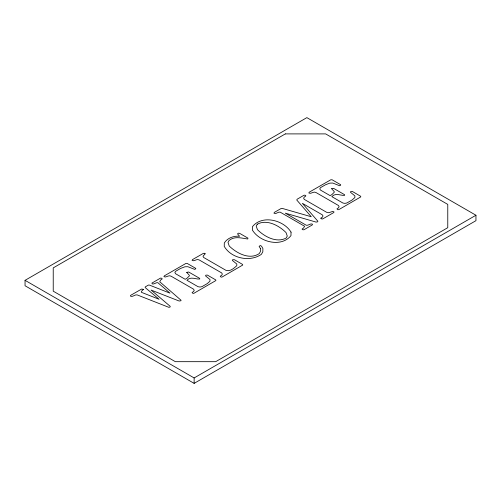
<?xml version="1.0" encoding="UTF-8"?>
<svg xmlns="http://www.w3.org/2000/svg" width="501" height="501" viewBox="0 0 501 501"><rect width="100%" height="100%" fill="white"/><g stroke="black" fill="none" stroke-linecap="round" stroke-linejoin="round"><path stroke-width="0.75" d="M25.05 280.328L306.863 117.629L475.95 215.248L475.95 220.672L194.137 383.371L25.05 285.752L25.05 280.328L194.137 377.948L475.95 215.248M194.137 377.948L194.137 383.371M260.42 248.565L260.414 251.515L259.274 253.575C249.586 260.219 236.604 253.218 229.251 246.041L228.005 242.415L229.101 240.467C234.487 235.833 241.72 238.2 247.726 238.996L247.97 238.15L240.136 233.629L238.802 233.134L237.825 233.46L237.624 233.998L239.578 236.253C233.748 235.72 227.567 237.875 224.316 242.947L224.229 246.36C231.243 258.447 249.899 262.367 261.365 254.345L262.818 251.815L262.9 248.546L261.578 246.216L260.345 245.528L259.123 246.323L260.42 248.565M186.729 272.369L189.34 275.287L189.334 275.938L186.948 278.293L185.213 279.295L175.563 273.728L174.874 272.531L175.519 271.36L180.542 268.467L184.913 266.782L187.869 266.714L194.72 269.4L195.822 268.786L195.691 268.336L187.211 263.438L185.909 263.438L164.334 275.851L163.927 276.646C166.157 278.055 168.612 274.554 171.148 276.226L193.568 289.171L194.219 290.342L193.568 291.513L192.077 292.515L192.885 293.361L193.856 293.317L215.925 280.529L215.718 279.896L207.37 275.08L205.83 275.174L205.542 275.901L209.994 279.545L209.957 281.211L207.232 283.622L201.997 286.641L200.012 287.042L198.027 286.691L186.923 280.278C190.775 276.013 195.728 279.508 199.742 279.013L199.705 278.381L188.67 272.012L186.729 272.369M320.903 218.148L321.141 218.805L322.638 218.968L333.791 212.524L333.998 211.942L332.752 211.422L328.762 212.718L326.696 212.324L304.307 199.398L303.619 198.202L304.27 197.075L305.754 196.091L305.81 195.666L304.959 195.177L303.982 195.265L297.25 199.154L296.724 199.974L311.246 216.745L282.157 208.378L281.186 208.472L274.373 212.361L273.966 213.157C275.907 214.578 277.999 211.591 280.178 212.155L304.595 226.252L303.581 228.011L302.09 229.007L302.36 229.646L303.863 229.809L312.136 225.03L312.543 224.467L312.179 224.028C310.15 223.408 308.459 225.638 306.305 225.268L285.332 213.157L316.087 222.093L317.672 221.83L317.878 221.248L302.366 203.331L322.318 214.848L323.007 215.994L322.362 217.165L320.903 218.148M331.637 188.708L334.242 191.626L334.242 192.278L331.856 194.632L330.115 195.634L320.471 190.067L319.782 188.871L320.427 187.7L325.443 184.806L329.815 183.122L332.77 183.053L339.622 185.739L340.724 185.126L340.592 184.675L332.113 179.778L330.817 179.778L309.236 192.19L308.835 192.985C311.065 194.394 313.52 190.894 316.056 192.566L338.476 205.51L339.121 206.681L338.476 207.852L336.985 208.854L337.787 209.7L338.764 209.656L360.826 196.868L360.626 196.242L352.278 191.42L350.731 191.514L350.45 192.24L354.902 195.885L354.858 197.551L352.14 199.962L346.905 202.98L344.92 203.381L342.928 203.03L331.825 196.624C335.683 192.353 340.636 195.847 344.65 195.352L344.613 194.72L333.578 188.351L331.637 188.708M291.043 232.145L290.975 235.608C281.324 247.763 259.681 242.165 252.391 230.065L252.473 226.646C262.155 214.509 283.716 220.008 291.043 232.145M143.43 289.384L141.915 290.812L141.301 292.033L141.551 292.377L159.118 299.285L145.115 287.505L145.277 286.891L148.44 285.069L149.292 285.044L169.983 293.148L157.859 282.683C156.268 282 152.504 285.714 151.847 283.146L160.52 278.093L161.904 278.28L162.161 278.982L160.689 279.971L159.719 281.75L181.005 300.218L181.005 300.738L179.139 301.02L151.083 290.06L170.259 306.38L169.977 307.107L168.799 307.313L137.174 294.907C134.863 294.4 132.947 297.03 130.736 296.298L130.348 295.747L130.999 295.139L141.664 289.027L143.43 289.384M205.153 253.782L202.999 256.293L203.688 257.489L226.108 270.427C230.272 271.717 233.904 268.26 236.779 265.724L236.823 264.058L232.326 260.388L232.652 259.687L234.437 259.731L242.584 264.434L242.747 265.042L222.018 277.059L221.047 277.103L220.24 276.251L221.73 275.249L222.344 274.103L221.692 272.932L199.273 259.988C196.755 258.297 194.319 261.854 192.09 260.382L192.497 259.593L203.325 253.387L204.339 253.268L205.153 253.782M257.301 224.191L256.205 226.089L257.42 229.646C264.353 236.616 276.533 243.248 286.109 238.081L287.28 236.096L286.015 232.564C279.082 225.575 266.889 218.95 257.301 224.191M285.326 133.899L53.231 267.891L53.231 291.175L175.35 361.678L215.674 361.678L447.769 227.686L447.769 204.402L325.65 133.899L285.326 133.899"/></g></svg>
